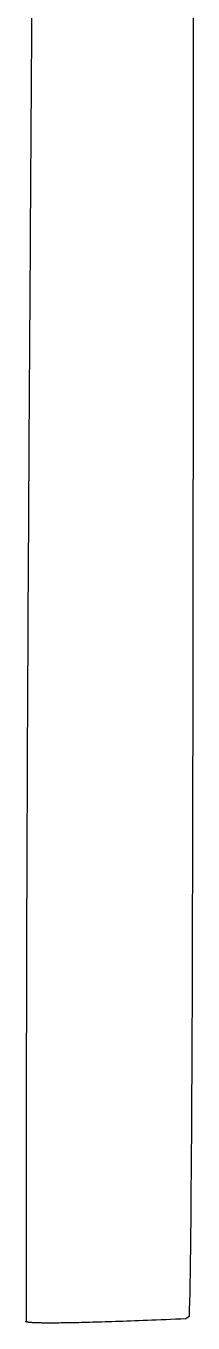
# Model space of a CAD drawing. Extents: x -41.2 to 15.8, y -4.2 to 22.
# Drawn here: x -36.386 to -36.06, y 1.435 to 3.956 of the extents above; entities that cross this region are included whole.
import ezdxf

# ---------------------------------------------------------------- set-up
doc = ezdxf.new("R2010")
doc.units = 0
doc.header["$MEASUREMENT"] = 0
doc.layers.add('LAYER_1', color=7, linetype='CONTINUOUS')

msp = doc.modelspace()

# ---------------------------------------------------------------- linework, layer by layer
at = {"layer": 'LAYER_1'}
msp.add_polyline3d([(-36.0605, 4.01936, 0), (-36.0605, 3.95313, 0), (-36.0605, 3.88688, 0), (-36.0605, 3.82067, 0), (-36.0605, 3.75453, 0), (-36.0605, 3.68851, 0), (-36.0605, 3.62263, 0), (-36.0605, 3.55696, 0), (-36.0605, 3.49152, 0), (-36.0605, 3.42635, 0), (-36.0605, 3.3615, 0), (-36.0605, 3.29701, 0), (-36.0605, 3.23292, 0), (-36.0606, 3.16926, 0), (-36.0606, 3.10609, 0), (-36.0607, 3.04343, 0), (-36.0607, 2.98133, 0), (-36.0608, 2.91984, 0), (-36.0608, 2.85898, 0), (-36.0609, 2.79881, 0), (-36.061, 2.73935, 0), (-36.0611, 2.68066, 0), (-36.0612, 2.62278, 0), (-36.0613, 2.56574, 0), (-36.0614, 2.50958, 0), (-36.0615, 2.45435, 0), (-36.0616, 2.40008, 0), (-36.0617, 2.34682, 0), (-36.0618, 2.29461, 0), (-36.062, 2.24348, 0), (-36.0621, 2.19349, 0), (-36.0623, 2.14466, 0), (-36.0625, 2.09704, 0), (-36.0626, 2.05067, 0), (-36.0628, 2.00559, 0), (-36.063, 1.96184, 0), (-36.0632, 1.91946, 0), (-36.0634, 1.8785, 0), (-36.0637, 1.83898, 0), (-36.0639, 1.80096, 0), (-36.0641, 1.76448, 0), (-36.0644, 1.72957, 0), (-36.0646, 1.69627, 0), (-36.0649, 1.66463, 0), (-36.0652, 1.63468, 0), (-36.0655, 1.60648, 0), (-36.0658, 1.58004, 0), (-36.0661, 1.55543, 0), (-36.0664, 1.53268, 0), (-36.0667, 1.51182, 0), (-36.0671, 1.4929, 0), (-36.0674, 1.47597, 0), (-36.0678, 1.46105, 0), (-36.0682, 1.44819, 0), (-36.0745, 1.44337, 0), (-36.0846, 1.44292, 0), (-36.0945, 1.44249, 0), (-36.1042, 1.44208, 0), (-36.1137, 1.44168, 0), (-36.1229, 1.4413, 0), (-36.132, 1.44093, 0), (-36.1408, 1.44057, 0), (-36.1494, 1.44022, 0), (-36.1579, 1.43989, 0), (-36.1661, 1.43958, 0), (-36.1741, 1.43927, 0), (-36.182, 1.43898, 0), (-36.1896, 1.4387, 0), (-36.197, 1.43844, 0), (-36.2043, 1.43818, 0), (-36.2114, 1.43794, 0), (-36.2183, 1.43771, 0), (-36.225, 1.43749, 0), (-36.2315, 1.43728, 0), (-36.2378, 1.43708, 0), (-36.244, 1.4369, 0), (-36.25, 1.43672, 0), (-36.2558, 1.43656, 0), (-36.2615, 1.4364, 0), (-36.267, 1.43626, 0), (-36.2723, 1.43612, 0), (-36.2775, 1.436, 0), (-36.2825, 1.43588, 0), (-36.2874, 1.43578, 0), (-36.2921, 1.43568, 0), (-36.2967, 1.43559, 0), (-36.3011, 1.43551, 0), (-36.3053, 1.43544, 0), (-36.3095, 1.43537, 0), (-36.3134, 1.43532, 0), (-36.3173, 1.43527, 0), (-36.321, 1.43523, 0), (-36.3246, 1.4352, 0), (-36.328, 1.43517, 0), (-36.3313, 1.43515, 0), (-36.3345, 1.43514, 0), (-36.3376, 1.43513, 0), (-36.3405, 1.43513, 0), (-36.3433, 1.43514, 0), (-36.346, 1.43515, 0), (-36.3486, 1.43517, 0), (-36.3511, 1.43519, 0), (-36.3534, 1.43522, 0), (-36.3557, 1.43525, 0), (-36.3579, 1.43529, 0), (-36.3599, 1.43533, 0), (-36.3619, 1.43538, 0), (-36.3637, 1.43543, 0), (-36.3655, 1.43549, 0), (-36.3671, 1.43555, 0), (-36.3687, 1.43561, 0), (-36.3702, 1.43568, 0), (-36.3716, 1.43574, 0), (-36.3729, 1.43582, 0), (-36.3741, 1.43589, 0), (-36.3753, 1.43597, 0), (-36.3764, 1.43605, 0), (-36.3774, 1.43613, 0), (-36.3783, 1.43621, 0), (-36.3792, 1.4363, 0), (-36.38, 1.43639, 0), (-36.3807, 1.43647, 0), (-36.3814, 1.43656, 0), (-36.382, 1.43665, 0), (-36.3826, 1.43674, 0), (-36.3831, 1.43684, 0), (-36.3835, 1.43693, 0), (-36.3839, 1.43702, 0), (-36.3843, 1.43711, 0), (-36.3846, 1.4372, 0), (-36.3849, 1.43729, 0), (-36.3851, 1.43738, 0), (-36.3853, 1.43747, 0), (-36.3854, 1.43755, 0), (-36.3855, 1.43764, 0), (-36.3856, 1.43772, 0), (-36.3857, 1.43781, 0), (-36.3857, 1.43789, 0), (-36.3857, 1.43796, 0), (-36.3857, 1.43804, 0), (-36.3857, 1.43811, 0), (-36.3856, 1.43818, 0), (-36.3856, 1.43825, 0), (-36.3855, 1.43831, 0), (-36.3854, 1.43837, 0), (-36.3853, 1.43842, 0), (-36.3853, 1.43848, 0), (-36.3852, 1.43852, 0), (-36.3851, 1.43857, 0), (-36.385, 1.4386, 0), (-36.3849, 1.43864, 0), (-36.3848, 1.43867, 0), (-36.3847, 1.43869, 0), (-36.3847, 1.43871, 0), (-36.3847, 1.43872, 0), (-36.3846, 1.43873, 0), (-36.3846, 1.44805, 0), (-36.3847, 1.47137, 0), (-36.3847, 1.4947, 0), (-36.3847, 1.51805, 0), (-36.3847, 1.5414, 0), (-36.3847, 1.56477, 0), (-36.3847, 1.58816, 0), (-36.3847, 1.61155, 0), (-36.3847, 1.63496, 0), (-36.3847, 1.65838, 0), (-36.3847, 1.68182, 0), (-36.3847, 1.70526, 0), (-36.3846, 1.72872, 0), (-36.3846, 1.75219, 0), (-36.3846, 1.77568, 0), (-36.3846, 1.79917, 0), (-36.3846, 1.82268, 0), (-36.3845, 1.8462, 0), (-36.3845, 1.86973, 0), (-36.3844, 1.89327, 0), (-36.3844, 1.91683, 0), (-36.3844, 1.94039, 0), (-36.3843, 1.96397, 0), (-36.3843, 1.98756, 0), (-36.3842, 2.01116, 0), (-36.3842, 2.03477, 0), (-36.3841, 2.05839, 0), (-36.384, 2.08202, 0), (-36.384, 2.10567, 0), (-36.3839, 2.12932, 0), (-36.3839, 2.15299, 0), (-36.3838, 2.17667, 0), (-36.3837, 2.20035, 0), (-36.3836, 2.22405, 0), (-36.3836, 2.24776, 0), (-36.3835, 2.27148, 0), (-36.3834, 2.29521, 0), (-36.3833, 2.31894, 0), (-36.3832, 2.34269, 0), (-36.3831, 2.36645, 0), (-36.3831, 2.39022, 0), (-36.383, 2.414, 0), (-36.3829, 2.43779, 0), (-36.3828, 2.46158, 0), (-36.3827, 2.48539, 0), (-36.3826, 2.50921, 0), (-36.3825, 2.53303, 0), (-36.3824, 2.55687, 0), (-36.3823, 2.58071, 0), (-36.3822, 2.60457, 0), (-36.382, 2.62843, 0), (-36.3819, 2.6523, 0), (-36.3818, 2.67618, 0), (-36.3817, 2.70007, 0), (-36.3816, 2.72397, 0), (-36.3815, 2.74788, 0), (-36.3813, 2.77179, 0), (-36.3812, 2.79572, 0), (-36.3811, 2.81965, 0), (-36.381, 2.84359, 0), (-36.3808, 2.86754, 0), (-36.3807, 2.89149, 0), (-36.3806, 2.91546, 0), (-36.3805, 2.93943, 0), (-36.3803, 2.96341, 0), (-36.3802, 2.98739, 0), (-36.3801, 3.01139, 0), (-36.3799, 3.03539, 0), (-36.3798, 3.0594, 0), (-36.3796, 3.08342, 0), (-36.3795, 3.10744, 0), (-36.3794, 3.13148, 0), (-36.3792, 3.15552, 0), (-36.3791, 3.17956, 0), (-36.3789, 3.20361, 0), (-36.3788, 3.22767, 0), (-36.3786, 3.25174, 0), (-36.3785, 3.27581, 0), (-36.3783, 3.29989, 0), (-36.3782, 3.32398, 0), (-36.378, 3.34807, 0), (-36.3779, 3.37217, 0), (-36.3777, 3.39628, 0), (-36.3776, 3.42039, 0), (-36.3774, 3.44451, 0), (-36.3773, 3.46863, 0), (-36.3771, 3.49276, 0), (-36.377, 3.51689, 0), (-36.3768, 3.54103, 0), (-36.3767, 3.56518, 0), (-36.3765, 3.58933, 0), (-36.3763, 3.61349, 0), (-36.3762, 3.63765, 0), (-36.376, 3.66182, 0), (-36.3759, 3.68599, 0), (-36.3757, 3.71017, 0), (-36.3755, 3.73435, 0), (-36.3754, 3.75854, 0), (-36.3752, 3.78274, 0), (-36.3751, 3.80693, 0), (-36.3749, 3.83113, 0), (-36.3747, 3.85534, 0), (-36.3746, 3.87955, 0), (-36.3744, 3.90377, 0), (-36.3743, 3.92799, 0), (-36.3741, 3.95221, 0), (-36.3739, 3.97644, 0)], dxfattribs=at)

doc.saveas('drawing.dxf')
